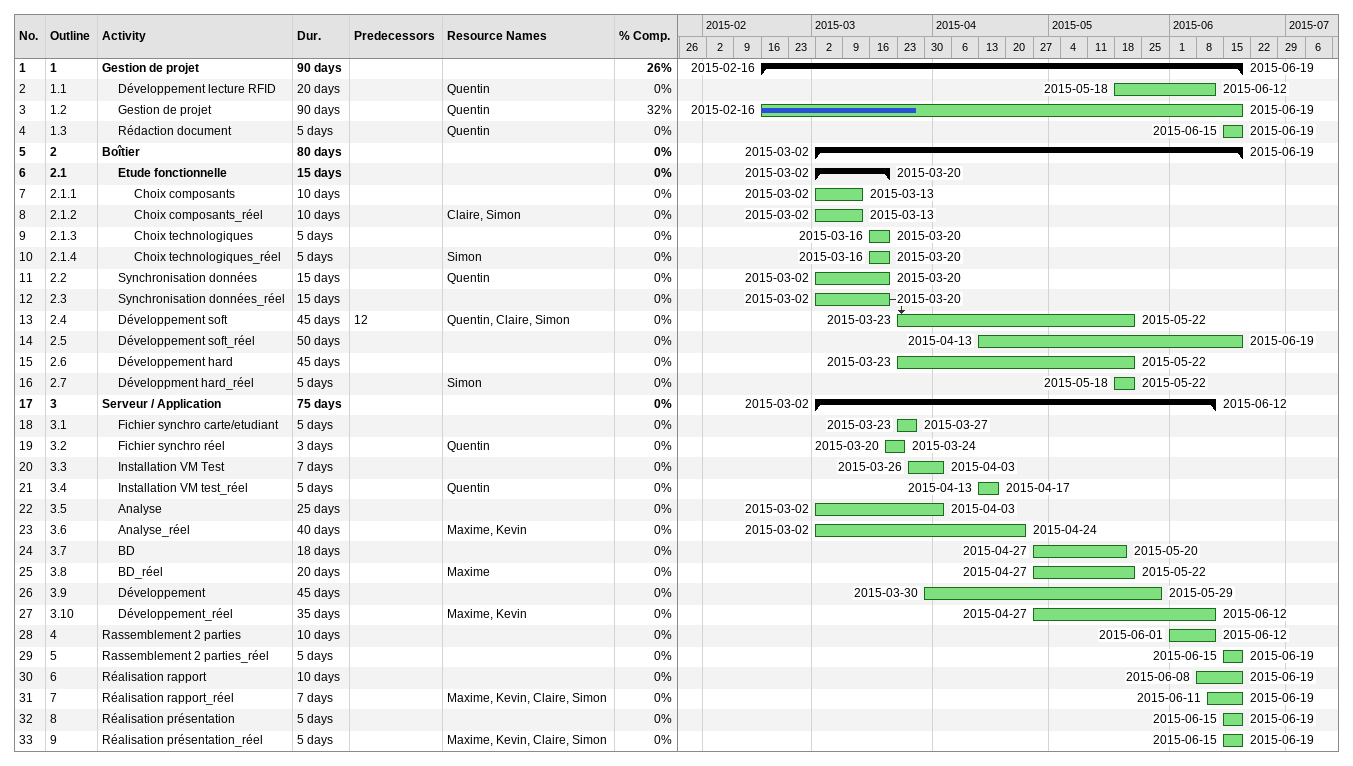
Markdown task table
| ID | WBS | Task | Duration | Start | Finish | Predecessors | Resources | % complete |
|---|---|---|---|---|---|---|---|---|
| 1 | 1 | **Gestion de projet** | 90d | 2015-02-16 | 2015-06-19 |  |  | 26 |
| 2 | 1.1 | Développement lecture RFID | 20d | 2015-05-18 | 2015-06-12 |  | Quentin | 0 |
| 3 | 1.2 | Gestion de projet | 90d | 2015-02-16 | 2015-06-19 |  | Quentin | 32 |
| 4 | 1.3 | Rédaction document | 5d | 2015-06-15 | 2015-06-19 |  | Quentin | 0 |
| 5 | 2 | **Boîtier** | 80d | 2015-03-02 | 2015-06-19 |  |  | 0 |
| 6 | 2.1 | **Etude fonctionnelle** | 15d | 2015-03-02 | 2015-03-20 |  |  | 0 |
| 7 | 2.1.1 | Choix composants | 10d | 2015-03-02 | 2015-03-13 |  |  | 0 |
| 8 | 2.1.2 | Choix composants_réel | 10d | 2015-03-02 | 2015-03-13 |  | Claire, Simon | 0 |
| 9 | 2.1.3 | Choix technologiques | 5d | 2015-03-16 | 2015-03-20 |  |  | 0 |
| 10 | 2.1.4 | Choix technologiques_réel | 5d | 2015-03-16 | 2015-03-20 |  | Simon | 0 |
| 11 | 2.2 | Synchronisation données | 15d | 2015-03-02 | 2015-03-20 |  | Quentin | 0 |
| 12 | 2.3 | Synchronisation données_réel | 15d | 2015-03-02 | 2015-03-20 |  |  | 0 |
| 13 | 2.4 | Développement soft | 45d | 2015-03-23 | 2015-05-22 | 12 | Quentin, Claire, Simon | 0 |
| 14 | 2.5 | Développement soft_réel | 50d | 2015-04-13 | 2015-06-19 |  |  | 0 |
| 15 | 2.6 | Développement hard | 45d | 2015-03-23 | 2015-05-22 |  |  | 0 |
| 16 | 2.7 | Développment hard_réel | 5d | 2015-05-18 | 2015-05-22 |  | Simon | 0 |
| 17 | 3 | **Serveur / Application** | 75d | 2015-03-02 | 2015-06-12 |  |  | 0 |
| 18 | 3.1 | Fichier synchro carte/etudiant | 5d | 2015-03-23 | 2015-03-27 |  |  | 0 |
| 19 | 3.2 | Fichier synchro réel | 3d | 2015-03-20 | 2015-03-24 |  | Quentin | 0 |
| 20 | 3.3 | Installation VM Test | 7d | 2015-03-26 | 2015-04-03 |  |  | 0 |
| 21 | 3.4 | Installation VM test_réel | 5d | 2015-04-13 | 2015-04-17 |  | Quentin | 0 |
| 22 | 3.5 | Analyse | 25d | 2015-03-02 | 2015-04-03 |  |  | 0 |
| 23 | 3.6 | Analyse_réel | 40d | 2015-03-02 | 2015-04-24 |  | Maxime, Kevin | 0 |
| 24 | 3.7 | BD | 18d | 2015-04-27 | 2015-05-20 |  |  | 0 |
| 25 | 3.8 | BD_réel | 20d | 2015-04-27 | 2015-05-22 |  | Maxime | 0 |
| 26 | 3.9 | Développement | 45d | 2015-03-30 | 2015-05-29 |  |  | 0 |
| 27 | 3.10 | Développement_réel | 35d | 2015-04-27 | 2015-06-12 |  | Maxime, Kevin | 0 |
| 28 | 4 | Rassemblement 2 parties | 10d | 2015-06-01 | 2015-06-12 |  |  | 0 |
| 29 | 5 | Rassemblement 2 parties_réel | 5d | 2015-06-15 | 2015-06-19 |  |  | 0 |
| 30 | 6 | Réalisation rapport | 10d | 2015-06-08 | 2015-06-19 |  |  | 0 |
| 31 | 7 | Réalisation rapport_réel | 7d | 2015-06-11 | 2015-06-19 |  | Maxime, Kevin, Claire, Simon | 0 |
| 32 | 8 | Réalisation présentation | 5d | 2015-06-15 | 2015-06-19 |  |  | 0 |
| 33 | 9 | Réalisation présentation_réel | 5d | 2015-06-15 | 2015-06-19 |  | Maxime, Kevin, Claire, Simon | 0 |
